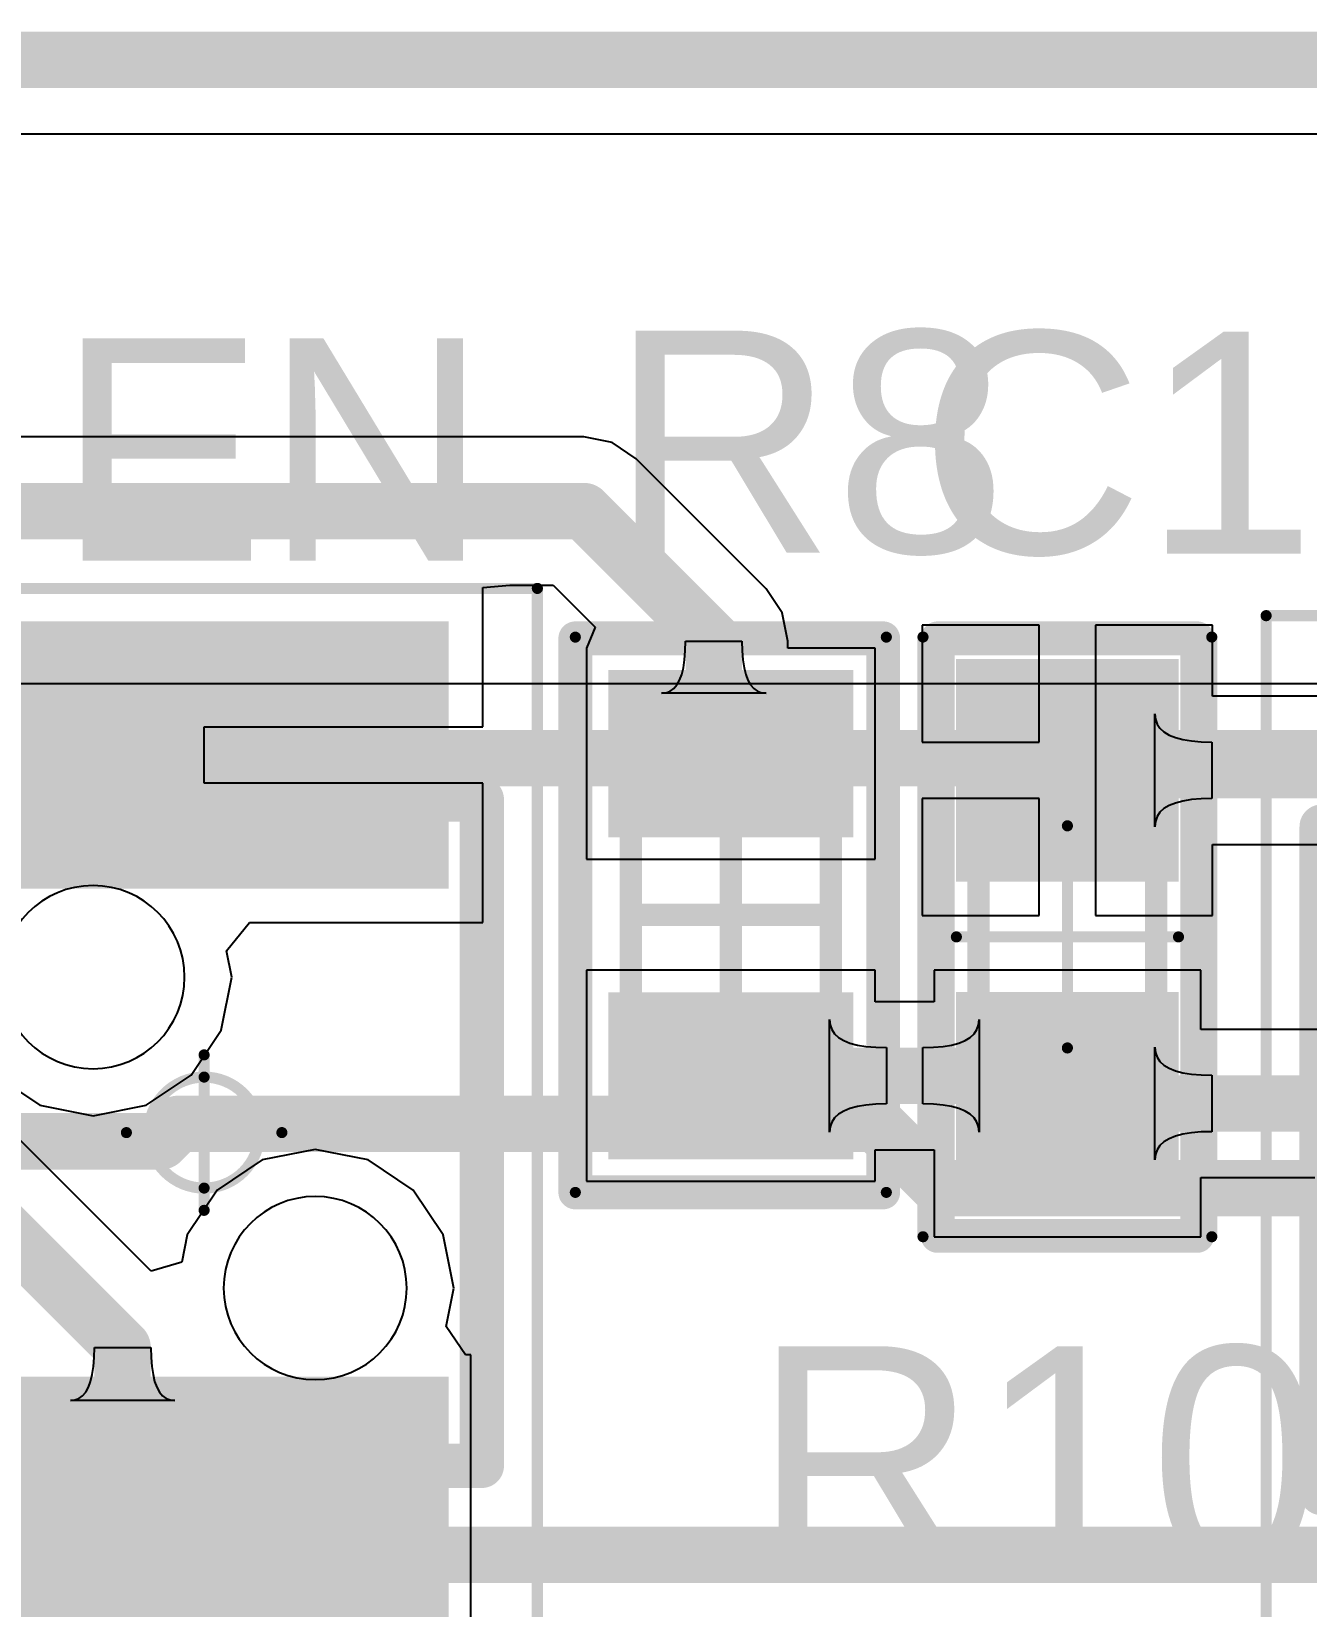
# Model space of a CAD drawing. Header units: inches. Extents: x 1.37 to 4.6, y 1.74 to 5.29.
# Drawn here: x 3.7621 to 3.9881, y 4.7708 to 5.05 of the extents above; entities that cross this region are included whole.
import ezdxf

# ---------------------------------------------------------------- set-up
doc = ezdxf.new("R2010")
doc.units = ezdxf.units.IN
doc.header["$MEASUREMENT"] = 0
for name, color, linetype in [('BottomLayer', 5, 'Continuous'), ('KeepOutLayer', 6, 'Continuous'), ('Mechanical13', 56, 'Continuous'), ('Mechanical15', 56, 'Continuous'), ('TopLayer', 1, 'Continuous'), ('TopOverlay', 2, 'Continuous'), ('TopPaste', 8, 'Continuous'), ('TopSolder', 216, 'Continuous')]:
    doc.layers.add(name, color=color, linetype=linetype)
doc.styles.add('Arial', font='', dxfattribs={"height": 0.2})
doc.styles.get('Arial').set_extended_font_data('Arial')

# ---------------------------------------------------------------- blocks, each defined once
blk = doc.blocks.new('_________0603_110')
at = {"layer": 'TopLayer'}
for points in [[(-0.03937, -0.01772), (-0.03937, 0.01772), (-0.01772, 0.01772), (-0.01772, -0.01772)], [(0.01772, -0.01772), (0.01772, 0.01772), (0.03937, 0.01772), (0.03937, -0.01772)]]:
    blk.add_hatch(color=1, dxfattribs=at).paths.add_polyline_path(points)
at = {"layer": 'TopPaste'}
for points in [[(-0.03937, -0.01772), (-0.03937, 0.01772), (-0.01772, 0.01772), (-0.01772, -0.01772)], [(0.01772, -0.01772), (0.01772, 0.01772), (0.03937, 0.01772), (0.03937, -0.01772)]]:
    blk.add_hatch(color=8, dxfattribs=at).paths.add_polyline_path(points)
at = {"layer": 'TopSolder'}
for points in [[(-0.04337, -0.02172), (-0.04337, 0.02172), (-0.01372, 0.02172), (-0.01372, -0.02172)], [(0.01372, -0.02172), (0.01372, 0.02172), (0.04337, 0.02172), (0.04337, -0.02172)]]:
    blk.add_hatch(color=216, dxfattribs=at).paths.add_polyline_path(points)
at = {"layer": 'Mechanical13', "const_width": 0.00394}
for points in [[(-0.0315, 0.01772), (-0.0315, -0.01772)], [(-0.0315, 0.01772), (0.0315, 0.01772)], [(0.0315, 0.01772), (0.0315, -0.01772)], [(-0.0315, -0.01772), (0.0315, -0.01772)]]:
    blk.add_lwpolyline(points, dxfattribs=at)
at = {"layer": 'Mechanical13', "const_width": 0.00197}
for points in [[(-0.03248, 0.01772, 1), (-0.03051, 0.01772, 1)], [(-0.03248, 0.01772, 1), (-0.03051, 0.01772, 1)], [(0.03051, 0.01772, 1), (0.03248, 0.01772, 1)], [(0.03051, 0.01772, 1), (0.03248, 0.01772, 1)], [(-0.03248, -0.01772, 1), (-0.03051, -0.01772, 1)], [(-0.03248, -0.01772, 1), (-0.03051, -0.01772, 1)], [(0.03051, -0.01772, 1), (0.03248, -0.01772, 1)], [(0.03051, -0.01772, 1), (0.03248, -0.01772, 1)]]:
    blk.add_lwpolyline(points, format="xyb", close=True, dxfattribs=at)
at = {"layer": 'Mechanical15'}
for points, const_width in [([(-0.04921, 0.02756), (-0.04921, -0.02756)], 0.00197), ([(-0.04921, 0.02756), (0.04921, 0.02756)], 0.00197), ([(0.04921, 0.02756), (0.04921, -0.02756)], 0.00197), ([(0, 0.01772), (0, -0.01772)], 0.00394), ([(-0.01772, 0), (0.01772, 0)], 0.00394), ([(-0.04921, -0.02756), (0.04921, -0.02756)], 0.00197)]:
    blk.add_lwpolyline(points, dxfattribs=dict(at, const_width=const_width))
for points, const_width in [([(-0.0497, 0.02756, 1), (-0.04872, 0.02756, 1)], 0.000984), ([(-0.0497, 0.02756, 1), (-0.04872, 0.02756, 1)], 0.000984), ([(0.04872, 0.02756, 1), (0.0497, 0.02756, 1)], 0.000984), ([(0.04872, 0.02756, 1), (0.0497, 0.02756, 1)], 0.000984), ([(-0.00098, 0.01772, 1), (0.00098, 0.01772, 1)], 0.00197), ([(-0.0187, 0, 1), (-0.01673, 0, 1)], 0.00197), ([(0.01673, 0, 1), (0.0187, 0, 1)], 0.00197), ([(-0.00098, -0.01772, 1), (0.00098, -0.01772, 1)], 0.00197), ([(-0.0497, -0.02756, 1), (-0.04872, -0.02756, 1)], 0.000984), ([(-0.0497, -0.02756, 1), (-0.04872, -0.02756, 1)], 0.000984), ([(0.04872, -0.02756, 1), (0.0497, -0.02756, 1)], 0.000984), ([(0.04872, -0.02756, 1), (0.0497, -0.02756, 1)], 0.000984)]:
    blk.add_lwpolyline(points, format="xyb", close=True, dxfattribs=dict(at, const_width=const_width))
at = {"layer": 'TopOverlay', "const_width": 0.006}
for points in [[(-0.04921, 0.02756), (-0.04921, -0.027)], [(-0.04921, 0.02756), (0.049, 0.02756)], [(0.049, 0.02756), (0.049, -0.027)], [(-0.04921, -0.027), (0.049, -0.027)]]:
    blk.add_lwpolyline(points, dxfattribs=at)
at = {"layer": 'TopOverlay', "const_width": 0.003}
for points in [[(-0.05071, 0.02756, 1), (-0.04771, 0.02756, 1)], [(-0.05071, 0.02756, 1), (-0.04771, 0.02756, 1)], [(0.0475, 0.02756, 1), (0.0505, 0.02756, 1)], [(0.0475, 0.02756, 1), (0.0505, 0.02756, 1)], [(-0.05071, -0.027, 1), (-0.04771, -0.027, 1)], [(-0.05071, -0.027, 1), (-0.04771, -0.027, 1)], [(0.0475, -0.027, 1), (0.0505, -0.027, 1)], [(0.0475, -0.027, 1), (0.0505, -0.027, 1)]]:
    blk.add_lwpolyline(points, format="xyb", close=True, dxfattribs=at)
blk = doc.blocks.new('CAP_0603_172')
at = {"layer": 'TopLayer'}
for points in [[(-0.04728, 0.01875), (-0.01578, 0.01875), (-0.01578, -0.01275), (-0.04728, -0.01275)], [(0.01178, 0.01875), (0.04328, 0.01875), (0.04328, -0.01275), (0.01178, -0.01275)]]:
    blk.add_hatch(color=1, dxfattribs=at).paths.add_polyline_path(points)
at = {"layer": 'TopPaste'}
for points in [[(-0.04728, 0.01875), (-0.01578, 0.01875), (-0.01578, -0.01275), (-0.04728, -0.01275)], [(0.01178, 0.01875), (0.04328, 0.01875), (0.04328, -0.01275), (0.01178, -0.01275)]]:
    blk.add_hatch(color=8, dxfattribs=at).paths.add_polyline_path(points)
at = {"layer": 'TopSolder'}
for points in [[(-0.05128, 0.02275), (-0.01178, 0.02275), (-0.01178, -0.01675), (-0.05128, -0.01675)], [(0.00778, 0.02275), (0.04728, 0.02275), (0.04728, -0.01675), (0.00778, -0.01675)]]:
    blk.add_hatch(color=216, dxfattribs=at).paths.add_polyline_path(points)
at = {"layer": 'Mechanical13', "const_width": 0.00394}
for points in [[(-0.0335, -0.01275), (-0.0335, 0.01875)], [(0.0295, 0.01875), (-0.0335, 0.01875)], [(0.0295, -0.01275), (0.0295, 0.01875)], [(0.0295, -0.01275), (-0.0335, -0.01275)]]:
    blk.add_lwpolyline(points, dxfattribs=at)
at = {"layer": 'Mechanical13', "const_width": 0.00197}
for points in [[(-0.03448, 0.01875, 1), (-0.03251, 0.01875, 1)], [(-0.03448, 0.01875, 1), (-0.03251, 0.01875, 1)], [(0.02851, 0.01875, 1), (0.03048, 0.01875, 1)], [(0.02851, 0.01875, 1), (0.03048, 0.01875, 1)], [(-0.03448, -0.01275, 1), (-0.03251, -0.01275, 1)], [(-0.03448, -0.01275, 1), (-0.03251, -0.01275, 1)], [(0.02851, -0.01275, 1), (0.03048, -0.01275, 1)], [(0.02851, -0.01275, 1), (0.03048, -0.01275, 1)]]:
    blk.add_lwpolyline(points, format="xyb", close=True, dxfattribs=at)
at = {"layer": 'Mechanical15', "const_width": 0.00197}
for points in [[(-0.05515, -0.02259), (-0.05515, 0.02859)], [(0.05115, 0.02859), (-0.05515, 0.02859)], [(0.05115, -0.02259), (0.05115, 0.02859)], [(-0.002, -0.01668), (-0.002, 0.02269)], [(0.01768, 0.003), (-0.02168, 0.003)], [(0.05115, -0.02259), (-0.05515, -0.02259)]]:
    blk.add_lwpolyline(points, dxfattribs=at)
at = {"layer": 'Mechanical15', "const_width": 0.000984}
for points in [[(-0.05564, 0.02859, 1), (-0.05466, 0.02859, 1)], [(-0.05564, 0.02859, 1), (-0.05466, 0.02859, 1)], [(0.05066, 0.02859, 1), (0.05164, 0.02859, 1)], [(0.05066, 0.02859, 1), (0.05164, 0.02859, 1)], [(-0.00249, 0.02269, 1), (-0.00151, 0.02269, 1)], [(-0.02218, 0.003, 1), (-0.02119, 0.003, 1)], [(0.01719, 0.003, 1), (0.01818, 0.003, 1)], [(-0.00249, -0.01668, 1), (-0.00151, -0.01668, 1)], [(-0.05564, -0.02259, 1), (-0.05466, -0.02259, 1)], [(-0.05564, -0.02259, 1), (-0.05466, -0.02259, 1)], [(0.05066, -0.02259, 1), (0.05164, -0.02259, 1)], [(0.05066, -0.02259, 1), (0.05164, -0.02259, 1)]]:
    blk.add_lwpolyline(points, format="xyb", close=True, dxfattribs=at)
at = {"layer": 'TopOverlay', "const_width": 0.006}
for points in [[(-0.05492, -0.02), (-0.05492, 0.026)], [(-0.048, 0.026), (-0.05492, 0.026)], [(0.051, 0.026), (-0.048, 0.026)], [(0.051, -0.02), (0.051, 0.026)], [(0.051, -0.02), (-0.05492, -0.02)]]:
    blk.add_lwpolyline(points, dxfattribs=at)
at = {"layer": 'TopOverlay', "const_width": 0.003}
for points in [[(-0.05642, 0.026, 1), (-0.05342, 0.026, 1)], [(-0.05642, 0.026, 1), (-0.05342, 0.026, 1)], [(-0.0495, 0.026, 1), (-0.0465, 0.026, 1)], [(-0.0495, 0.026, 1), (-0.0465, 0.026, 1)], [(0.0495, 0.026, 1), (0.0525, 0.026, 1)], [(0.0495, 0.026, 1), (0.0525, 0.026, 1)], [(-0.05642, -0.02, 1), (-0.05342, -0.02, 1)], [(-0.05642, -0.02, 1), (-0.05342, -0.02, 1)], [(0.0495, -0.02, 1), (0.0525, -0.02, 1)], [(0.0495, -0.02, 1), (0.0525, -0.02, 1)]]:
    blk.add_lwpolyline(points, format="xyb", close=True, dxfattribs=at)
blk = doc.blocks.new('SODFL4025X160N_186')
at = {"layer": 'TopLayer'}
for points in [[(-0.08661, 0.03937), (-0.04724, 0.03937), (-0.04724, -0.03937), (-0.08661, -0.03937)], [(0.04724, 0.03937), (0.08661, 0.03937), (0.08661, -0.03937), (0.04724, -0.03937)]]:
    blk.add_hatch(color=1, dxfattribs=at).paths.add_polyline_path(points)
at = {"layer": 'TopPaste'}
for points in [[(-0.08268, 0.03543), (-0.05118, 0.03543), (-0.05118, -0.03543), (-0.08268, -0.03543)], [(0.05118, 0.03543), (0.08268, 0.03543), (0.08268, -0.03543), (0.05118, -0.03543)]]:
    blk.add_hatch(color=8, dxfattribs=at).paths.add_polyline_path(points)
at = {"layer": 'TopSolder'}
for points in [[(-0.09061, 0.04337), (-0.04324, 0.04337), (-0.04324, -0.04337), (-0.09061, -0.04337)], [(0.04324, 0.04337), (0.09061, 0.04337), (0.09061, -0.04337), (0.04324, -0.04337)]]:
    blk.add_hatch(color=216, dxfattribs=at).paths.add_polyline_path(points)
at = {"layer": 'KeepOutLayer'}
for points in [[(0.04379, 0.01969, 1), (0.01133, 0.01969, 1)], [(0.01133, 0.01969, 1), (0.01133, 0.01969, 1)], [(0.04379, 0.01969, 1), (0.04379, 0.01969, 1)], [(-0.01133, -0.01969, 1), (-0.04379, -0.01969, 1)], [(-0.04379, -0.01969, 1), (-0.04379, -0.01969, 1)], [(-0.01133, -0.01969, 1), (-0.01133, -0.01969, 1)]]:
    blk.add_lwpolyline(points, format="xyb", close=True, dxfattribs=at)
at = {"layer": 'Mechanical13', "const_width": 0.00787}
for points in [[(-0.05906, 0.04921), (0.05906, 0.04921)], [(-0.05906, 0.04921), (-0.05906, -0.04921)], [(0.05906, 0.04921), (0.05906, -0.04921)], [(-0.05906, -0.04921), (0.05906, -0.04921)]]:
    blk.add_lwpolyline(points, dxfattribs=at)
at = {"layer": 'Mechanical13', "const_width": 0.00394}
for points in [[(-0.06102, 0.04921, 1), (-0.05709, 0.04921, 1)], [(-0.06102, 0.04921, 1), (-0.05709, 0.04921, 1)], [(0.05709, 0.04921, 1), (0.06102, 0.04921, 1)], [(0.05709, 0.04921, 1), (0.06102, 0.04921, 1)], [(-0.06102, -0.04921, 1), (-0.05709, -0.04921, 1)], [(-0.06102, -0.04921, 1), (-0.05709, -0.04921, 1)], [(0.05709, -0.04921, 1), (0.06102, -0.04921, 1)], [(0.05709, -0.04921, 1), (0.06102, -0.04921, 1)]]:
    blk.add_lwpolyline(points, format="xyb", close=True, dxfattribs=at)
at = {"layer": 'Mechanical15', "const_width": 0.00197}
for points in [[(-0.09646, 0.05906), (0.09646, 0.05906)], [(-0.09646, 0.05906), (-0.09646, -0.05906)], [(0.09646, 0.05906), (0.09646, -0.05906)], [(0, 0.01378), (0, -0.01378)], [(-0.01378, 0), (0.01378, 0)], [(-0.09646, -0.05906), (0.09646, -0.05906)]]:
    blk.add_lwpolyline(points, dxfattribs=at)
at = {"layer": 'Mechanical15'}
for points, const_width in [([(-0.09695, 0.05906, 1), (-0.09596, 0.05906, 1)], 0.000984), ([(-0.09695, 0.05906, 1), (-0.09596, 0.05906, 1)], 0.000984), ([(0.09596, 0.05906, 1), (0.09695, 0.05906, 1)], 0.000984), ([(0.09596, 0.05906, 1), (0.09695, 0.05906, 1)], 0.000984), ([(-0.00049, 0.01378, 1), (0.00049, 0.01378, 1)], 0.000984), ([(0.00984, 0, 1), (-0.00984, 0, 1)], 0.00197), ([(-0.01427, 0, 1), (-0.01329, 0, 1)], 0.000984), ([(-0.01033, 0, 1), (-0.00935, 0, 1)], 0.000984), ([(0.00935, 0, 1), (0.01033, 0, 1)], 0.000984), ([(0.01329, 0, 1), (0.01427, 0, 1)], 0.000984), ([(-0.00049, -0.01378, 1), (0.00049, -0.01378, 1)], 0.000984), ([(-0.09695, -0.05906, 1), (-0.09596, -0.05906, 1)], 0.000984), ([(-0.09695, -0.05906, 1), (-0.09596, -0.05906, 1)], 0.000984), ([(0.09596, -0.05906, 1), (0.09695, -0.05906, 1)], 0.000984), ([(0.09596, -0.05906, 1), (0.09695, -0.05906, 1)], 0.000984)]:
    blk.add_lwpolyline(points, format="xyb", close=True, dxfattribs=dict(at, const_width=const_width))
at = {"layer": 'TopOverlay', "const_width": 0.00787}
for points in [[(-0.05906, 0.04921), (0.05906, 0.04921)], [(-0.05906, 0.04921), (-0.05906, 0.04331)], [(0.05906, 0.04921), (0.05906, 0.04331)], [(-0.05906, -0.04331), (-0.05906, -0.04921)], [(0.05906, -0.04331), (0.05906, -0.04921)], [(-0.05906, -0.04921), (0.05906, -0.04921)]]:
    blk.add_lwpolyline(points, dxfattribs=at)
at = {"layer": 'TopOverlay', "const_width": 0.00394}
for points in [[(-0.06102, 0.04921, 1), (-0.05709, 0.04921, 1)], [(-0.06102, 0.04921, 1), (-0.05709, 0.04921, 1)], [(0.05709, 0.04921, 1), (0.06102, 0.04921, 1)], [(0.05709, 0.04921, 1), (0.06102, 0.04921, 1)], [(-0.06102, 0.04331, 1), (-0.05709, 0.04331, 1)], [(0.05709, 0.04331, 1), (0.06102, 0.04331, 1)], [(-0.06102, -0.04331, 1), (-0.05709, -0.04331, 1)], [(0.05709, -0.04331, 1), (0.06102, -0.04331, 1)], [(-0.06102, -0.04921, 1), (-0.05709, -0.04921, 1)], [(-0.06102, -0.04921, 1), (-0.05709, -0.04921, 1)], [(0.05709, -0.04921, 1), (0.06102, -0.04921, 1)], [(0.05709, -0.04921, 1), (0.06102, -0.04921, 1)]]:
    blk.add_lwpolyline(points, format="xyb", close=True, dxfattribs=at)
at = {"layer": 'TopPaste', "const_width": 0.00394}
for points in [[(-0.08268, 0.0315, -0.414214), (-0.07874, 0.03543)], [(-0.05512, 0.03543, -0.414214), (-0.05118, 0.0315)], [(0.05118, 0.0315, -0.414214), (0.05512, 0.03543)], [(0.07874, 0.03543, -0.414214), (0.08268, 0.0315)], [(-0.07874, -0.03543, -0.414214), (-0.08268, -0.0315)], [(-0.05118, -0.0315, -0.414214), (-0.05512, -0.03543)], [(0.05512, -0.03543, -0.414214), (0.05118, -0.0315)], [(0.08268, -0.0315, -0.414214), (0.07874, -0.03543)]]:
    blk.add_lwpolyline(points, format="xyb", dxfattribs=at)
for points in [[(-0.07874, 0.03543), (-0.05512, 0.03543)], [(0.05512, 0.03543), (0.07874, 0.03543)], [(-0.08268, 0.0315), (-0.08268, -0.0315)], [(-0.05118, 0.0315), (-0.05118, -0.0315)], [(0.05118, 0.0315), (0.05118, -0.0315)], [(0.08268, 0.0315), (0.08268, -0.0315)], [(-0.07874, -0.03543), (-0.05512, -0.03543)], [(0.05512, -0.03543), (0.07874, -0.03543)]]:
    blk.add_lwpolyline(points, dxfattribs=at)
at = {"layer": 'TopPaste', "const_width": 0.00197}
for points in [[(-0.07972, 0.03543, 1), (-0.07776, 0.03543, 1)], [(-0.07972, 0.03543, 1), (-0.07776, 0.03543, 1)], [(-0.0561, 0.03543, 1), (-0.05413, 0.03543, 1)], [(-0.0561, 0.03543, 1), (-0.05413, 0.03543, 1)], [(0.05413, 0.03543, 1), (0.0561, 0.03543, 1)], [(0.05413, 0.03543, 1), (0.0561, 0.03543, 1)], [(0.07776, 0.03543, 1), (0.07972, 0.03543, 1)], [(0.07776, 0.03543, 1), (0.07972, 0.03543, 1)], [(-0.08366, 0.0315, 1), (-0.08169, 0.0315, 1)], [(-0.08366, 0.0315, 1), (-0.08169, 0.0315, 1)], [(-0.05217, 0.0315, 1), (-0.0502, 0.0315, 1)], [(-0.05217, 0.0315, 1), (-0.0502, 0.0315, 1)], [(0.0502, 0.0315, 1), (0.05217, 0.0315, 1)], [(0.0502, 0.0315, 1), (0.05217, 0.0315, 1)], [(0.08169, 0.0315, 1), (0.08366, 0.0315, 1)], [(0.08169, 0.0315, 1), (0.08366, 0.0315, 1)], [(-0.08366, -0.0315, 1), (-0.08169, -0.0315, 1)], [(-0.08366, -0.0315, 1), (-0.08169, -0.0315, 1)], [(-0.05217, -0.0315, 1), (-0.0502, -0.0315, 1)], [(-0.05217, -0.0315, 1), (-0.0502, -0.0315, 1)], [(0.0502, -0.0315, 1), (0.05217, -0.0315, 1)], [(0.0502, -0.0315, 1), (0.05217, -0.0315, 1)], [(0.08169, -0.0315, 1), (0.08366, -0.0315, 1)], [(0.08169, -0.0315, 1), (0.08366, -0.0315, 1)], [(-0.07972, -0.03543, 1), (-0.07776, -0.03543, 1)], [(-0.07972, -0.03543, 1), (-0.07776, -0.03543, 1)], [(-0.0561, -0.03543, 1), (-0.05413, -0.03543, 1)], [(-0.0561, -0.03543, 1), (-0.05413, -0.03543, 1)], [(0.05413, -0.03543, 1), (0.0561, -0.03543, 1)], [(0.05413, -0.03543, 1), (0.0561, -0.03543, 1)], [(0.07776, -0.03543, 1), (0.07972, -0.03543, 1)], [(0.07776, -0.03543, 1), (0.07972, -0.03543, 1)]]:
    blk.add_lwpolyline(points, format="xyb", close=True, dxfattribs=at)
at = {"layer": 'TopOverlay', "style": 'Arial'}
blk.add_text('BOOT', height=0.03937, rotation=-90, dxfattribs=at).set_placement((0.10392, 0.05157))
blk = doc.blocks.new('SODFL4025X160N_187')
at = {"layer": 'TopLayer'}
for points in [[(-0.08661, 0.03937), (-0.04724, 0.03937), (-0.04724, -0.03937), (-0.08661, -0.03937)], [(0.04724, 0.03937), (0.08661, 0.03937), (0.08661, -0.03937), (0.04724, -0.03937)]]:
    blk.add_hatch(color=1, dxfattribs=at).paths.add_polyline_path(points)
at = {"layer": 'TopPaste'}
for points in [[(-0.08268, 0.03543), (-0.05118, 0.03543), (-0.05118, -0.03543), (-0.08268, -0.03543)], [(0.05118, 0.03543), (0.08268, 0.03543), (0.08268, -0.03543), (0.05118, -0.03543)]]:
    blk.add_hatch(color=8, dxfattribs=at).paths.add_polyline_path(points)
at = {"layer": 'TopSolder'}
for points in [[(-0.09061, 0.04337), (-0.04324, 0.04337), (-0.04324, -0.04337), (-0.09061, -0.04337)], [(0.04324, 0.04337), (0.09061, 0.04337), (0.09061, -0.04337), (0.04324, -0.04337)]]:
    blk.add_hatch(color=216, dxfattribs=at).paths.add_polyline_path(points)
at = {"layer": 'KeepOutLayer'}
for points in [[(0.04379, 0.01969, 1), (0.01133, 0.01969, 1)], [(0.01133, 0.01969, 1), (0.01133, 0.01969, 1)], [(0.04379, 0.01969, 1), (0.04379, 0.01969, 1)], [(-0.01133, -0.01969, 1), (-0.04379, -0.01969, 1)], [(-0.04379, -0.01969, 1), (-0.04379, -0.01969, 1)], [(-0.01133, -0.01969, 1), (-0.01133, -0.01969, 1)]]:
    blk.add_lwpolyline(points, format="xyb", close=True, dxfattribs=at)
at = {"layer": 'Mechanical13', "const_width": 0.00787}
for points in [[(-0.05906, 0.04921), (0.05906, 0.04921)], [(-0.05906, 0.04921), (-0.05906, -0.04921)], [(0.05906, 0.04921), (0.05906, -0.04921)], [(-0.05906, -0.04921), (0.05906, -0.04921)]]:
    blk.add_lwpolyline(points, dxfattribs=at)
at = {"layer": 'Mechanical13', "const_width": 0.00394}
for points in [[(-0.06102, 0.04921, 1), (-0.05709, 0.04921, 1)], [(-0.06102, 0.04921, 1), (-0.05709, 0.04921, 1)], [(0.05709, 0.04921, 1), (0.06102, 0.04921, 1)], [(0.05709, 0.04921, 1), (0.06102, 0.04921, 1)], [(-0.06102, -0.04921, 1), (-0.05709, -0.04921, 1)], [(-0.06102, -0.04921, 1), (-0.05709, -0.04921, 1)], [(0.05709, -0.04921, 1), (0.06102, -0.04921, 1)], [(0.05709, -0.04921, 1), (0.06102, -0.04921, 1)]]:
    blk.add_lwpolyline(points, format="xyb", close=True, dxfattribs=at)
at = {"layer": 'Mechanical15', "const_width": 0.00197}
for points in [[(-0.09646, 0.05906), (0.09646, 0.05906)], [(-0.09646, 0.05906), (-0.09646, -0.05906)], [(0.09646, 0.05906), (0.09646, -0.05906)], [(0, 0.01378), (0, -0.01378)], [(-0.01378, 0), (0.01378, 0)], [(-0.09646, -0.05906), (0.09646, -0.05906)]]:
    blk.add_lwpolyline(points, dxfattribs=at)
at = {"layer": 'Mechanical15'}
for points, const_width in [([(-0.09695, 0.05906, 1), (-0.09596, 0.05906, 1)], 0.000984), ([(-0.09695, 0.05906, 1), (-0.09596, 0.05906, 1)], 0.000984), ([(0.09596, 0.05906, 1), (0.09695, 0.05906, 1)], 0.000984), ([(0.09596, 0.05906, 1), (0.09695, 0.05906, 1)], 0.000984), ([(-0.00049, 0.01378, 1), (0.00049, 0.01378, 1)], 0.000984), ([(0.00984, 0, 1), (-0.00984, 0, 1)], 0.00197), ([(-0.01427, 0, 1), (-0.01329, 0, 1)], 0.000984), ([(-0.01033, 0, 1), (-0.00935, 0, 1)], 0.000984), ([(0.00935, 0, 1), (0.01033, 0, 1)], 0.000984), ([(0.01329, 0, 1), (0.01427, 0, 1)], 0.000984), ([(-0.00049, -0.01378, 1), (0.00049, -0.01378, 1)], 0.000984), ([(-0.09695, -0.05906, 1), (-0.09596, -0.05906, 1)], 0.000984), ([(-0.09695, -0.05906, 1), (-0.09596, -0.05906, 1)], 0.000984), ([(0.09596, -0.05906, 1), (0.09695, -0.05906, 1)], 0.000984), ([(0.09596, -0.05906, 1), (0.09695, -0.05906, 1)], 0.000984)]:
    blk.add_lwpolyline(points, format="xyb", close=True, dxfattribs=dict(at, const_width=const_width))
at = {"layer": 'TopOverlay', "const_width": 0.00787}
for points in [[(-0.05906, 0.04921), (0.05906, 0.04921)], [(-0.05906, 0.04921), (-0.05906, 0.04331)], [(0.05906, 0.04921), (0.05906, 0.04331)], [(-0.05906, -0.04331), (-0.05906, -0.04921)], [(0.05906, -0.04331), (0.05906, -0.04921)], [(-0.05906, -0.04921), (0.05906, -0.04921)]]:
    blk.add_lwpolyline(points, dxfattribs=at)
at = {"layer": 'TopOverlay', "const_width": 0.00394}
for points in [[(-0.06102, 0.04921, 1), (-0.05709, 0.04921, 1)], [(-0.06102, 0.04921, 1), (-0.05709, 0.04921, 1)], [(0.05709, 0.04921, 1), (0.06102, 0.04921, 1)], [(0.05709, 0.04921, 1), (0.06102, 0.04921, 1)], [(-0.06102, 0.04331, 1), (-0.05709, 0.04331, 1)], [(0.05709, 0.04331, 1), (0.06102, 0.04331, 1)], [(-0.06102, -0.04331, 1), (-0.05709, -0.04331, 1)], [(0.05709, -0.04331, 1), (0.06102, -0.04331, 1)], [(-0.06102, -0.04921, 1), (-0.05709, -0.04921, 1)], [(-0.06102, -0.04921, 1), (-0.05709, -0.04921, 1)], [(0.05709, -0.04921, 1), (0.06102, -0.04921, 1)], [(0.05709, -0.04921, 1), (0.06102, -0.04921, 1)]]:
    blk.add_lwpolyline(points, format="xyb", close=True, dxfattribs=at)
at = {"layer": 'TopPaste', "const_width": 0.00394}
for points in [[(-0.08268, 0.0315, -0.414214), (-0.07874, 0.03543)], [(-0.05512, 0.03543, -0.414214), (-0.05118, 0.0315)], [(0.05118, 0.0315, -0.414214), (0.05512, 0.03543)], [(0.07874, 0.03543, -0.414214), (0.08268, 0.0315)], [(-0.07874, -0.03543, -0.414214), (-0.08268, -0.0315)], [(-0.05118, -0.0315, -0.414214), (-0.05512, -0.03543)], [(0.05512, -0.03543, -0.414214), (0.05118, -0.0315)], [(0.08268, -0.0315, -0.414214), (0.07874, -0.03543)]]:
    blk.add_lwpolyline(points, format="xyb", dxfattribs=at)
for points in [[(-0.07874, 0.03543), (-0.05512, 0.03543)], [(0.05512, 0.03543), (0.07874, 0.03543)], [(-0.08268, 0.0315), (-0.08268, -0.0315)], [(-0.05118, 0.0315), (-0.05118, -0.0315)], [(0.05118, 0.0315), (0.05118, -0.0315)], [(0.08268, 0.0315), (0.08268, -0.0315)], [(-0.07874, -0.03543), (-0.05512, -0.03543)], [(0.05512, -0.03543), (0.07874, -0.03543)]]:
    blk.add_lwpolyline(points, dxfattribs=at)
at = {"layer": 'TopPaste', "const_width": 0.00197}
for points in [[(-0.07972, 0.03543, 1), (-0.07776, 0.03543, 1)], [(-0.07972, 0.03543, 1), (-0.07776, 0.03543, 1)], [(-0.0561, 0.03543, 1), (-0.05413, 0.03543, 1)], [(-0.0561, 0.03543, 1), (-0.05413, 0.03543, 1)], [(0.05413, 0.03543, 1), (0.0561, 0.03543, 1)], [(0.05413, 0.03543, 1), (0.0561, 0.03543, 1)], [(0.07776, 0.03543, 1), (0.07972, 0.03543, 1)], [(0.07776, 0.03543, 1), (0.07972, 0.03543, 1)], [(-0.08366, 0.0315, 1), (-0.08169, 0.0315, 1)], [(-0.08366, 0.0315, 1), (-0.08169, 0.0315, 1)], [(-0.05217, 0.0315, 1), (-0.0502, 0.0315, 1)], [(-0.05217, 0.0315, 1), (-0.0502, 0.0315, 1)], [(0.0502, 0.0315, 1), (0.05217, 0.0315, 1)], [(0.0502, 0.0315, 1), (0.05217, 0.0315, 1)], [(0.08169, 0.0315, 1), (0.08366, 0.0315, 1)], [(0.08169, 0.0315, 1), (0.08366, 0.0315, 1)], [(-0.08366, -0.0315, 1), (-0.08169, -0.0315, 1)], [(-0.08366, -0.0315, 1), (-0.08169, -0.0315, 1)], [(-0.05217, -0.0315, 1), (-0.0502, -0.0315, 1)], [(-0.05217, -0.0315, 1), (-0.0502, -0.0315, 1)], [(0.0502, -0.0315, 1), (0.05217, -0.0315, 1)], [(0.0502, -0.0315, 1), (0.05217, -0.0315, 1)], [(0.08169, -0.0315, 1), (0.08366, -0.0315, 1)], [(0.08169, -0.0315, 1), (0.08366, -0.0315, 1)], [(-0.07972, -0.03543, 1), (-0.07776, -0.03543, 1)], [(-0.07972, -0.03543, 1), (-0.07776, -0.03543, 1)], [(-0.0561, -0.03543, 1), (-0.05413, -0.03543, 1)], [(-0.0561, -0.03543, 1), (-0.05413, -0.03543, 1)], [(0.05413, -0.03543, 1), (0.0561, -0.03543, 1)], [(0.05413, -0.03543, 1), (0.0561, -0.03543, 1)], [(0.07776, -0.03543, 1), (0.07972, -0.03543, 1)], [(0.07776, -0.03543, 1), (0.07972, -0.03543, 1)]]:
    blk.add_lwpolyline(points, format="xyb", close=True, dxfattribs=at)
at = {"layer": 'TopOverlay', "style": 'Arial'}
blk.add_text('EN', height=0.03937, rotation=-90, dxfattribs=at).set_placement((0.10139, 0.026))

msp = doc.modelspace()

# ---------------------------------------------------------------- linework, layer by layer
at = {"layer": 'BottomLayer'}
for p, q in [((1.97578, 5.03187), (4.49687, 5.03187)), ((4.11292, 4.93435), (3.72422, 4.93435))]:
    msp.add_line(p, q, dxfattribs=at)
at = {"layer": 'BottomLayer', "const_width": 0.01}
for points in [[(3.71878, 4.92122), (4.44878, 4.92122)], [(3.78509, 4.85328), (3.78818, 4.85638)], [(3.78818, 4.85638), (3.91185, 4.85638)], [(3.91185, 4.85638), (3.92323, 4.845)], [(3.65607, 4.85328), (3.78509, 4.85328)], [(3.92323, 4.845), (4.04, 4.845)], [(3.69426, 4.78), (4.1115, 4.78)]]:
    msp.add_lwpolyline(points, dxfattribs=at)
at = {"layer": 'BottomLayer', "const_width": 0.005}
for points in [[(3.78568, 4.85638, 1), (3.79068, 4.85638, 1)], [(3.78568, 4.85638, 1), (3.79068, 4.85638, 1)], [(3.90935, 4.85638, 1), (3.91435, 4.85638, 1)], [(3.90935, 4.85638, 1), (3.91435, 4.85638, 1)], [(3.78259, 4.85328, 1), (3.78759, 4.85328, 1)], [(3.78259, 4.85328, 1), (3.78759, 4.85328, 1)], [(3.92073, 4.845, 1), (3.92573, 4.845, 1)], [(3.92073, 4.845, 1), (3.92573, 4.845, 1)]]:
    msp.add_lwpolyline(points, format="xyb", close=True, dxfattribs=at)
at = {"layer": 'KeepOutLayer', "const_width": 0.01}
msp.add_lwpolyline([(1.38, 5.045), (4.51, 5.045)], dxfattribs=at)
at = {"layer": 'TopLayer'}
for p, q in [((2.90822, 5.03187), (4.49687, 5.03187)), ((3.86, 4.97813), (3.60544, 4.97813)), ((3.86502, 4.97713), (3.86, 4.97813)), ((3.86928, 4.97428), (3.86502, 4.97713)), ((3.89233, 4.95124), (3.86928, 4.97428)), ((3.84209, 4.95144), (3.84691, 4.95187)), ((3.84209, 4.92676), (3.84209, 4.95144)), ((3.84691, 4.95187), (3.85456, 4.95187)), ((3.85456, 4.95187), (3.86202, 4.94441)), ((3.89517, 4.94698), (3.89233, 4.95124)), ((3.89617, 4.94196), (3.89517, 4.94698)), ((3.86202, 4.94441), (3.86048, 4.94069)), ((3.94072, 4.94479), (3.91997, 4.94479)), ((3.91997, 4.94479), (3.91997, 4.92405)), ((3.94072, 4.92405), (3.94072, 4.94479)), ((3.97146, 4.94479), (3.95072, 4.94479)), ((3.95072, 4.94479), (3.95072, 4.91905)), ((3.97146, 4.93217), (3.97146, 4.94479)), ((3.878, 4.9402), (3.87804, 4.94196)), ((3.87804, 4.94196), (3.88804, 4.94196)), ((3.88804, 4.94196), (3.88809, 4.9402)), ((3.89617, 4.94069), (3.89617, 4.94196)), ((3.86048, 4.94069), (3.86048, 4.94069)), ((3.86048, 4.94069), (3.86048, 4.90329)), ((3.87766, 4.93723), (3.87787, 4.93862)), ((3.87787, 4.93862), (3.878, 4.9402)), ((3.88809, 4.9402), (3.88821, 4.93862)), ((3.88821, 4.93862), (3.88843, 4.93723)), ((3.91166, 4.94069), (3.89617, 4.94069)), ((3.91166, 4.90329), (3.91166, 4.94069)), ((3.87698, 4.93501), (3.87736, 4.93603)), ((3.87736, 4.93603), (3.87766, 4.93723)), ((3.88843, 4.93723), (3.88873, 4.93603)), ((3.88873, 4.93603), (3.88911, 4.93501)), ((3.87459, 4.93279), (3.87532, 4.93306)), ((3.87532, 4.93306), (3.87596, 4.93353)), ((3.87596, 4.93353), (3.87651, 4.93418)), ((3.87651, 4.93418), (3.87698, 4.93501)), ((3.88911, 4.93501), (3.88958, 4.93418)), ((3.88958, 4.93418), (3.89013, 4.93353)), ((3.89013, 4.93353), (3.89077, 4.93306)), ((3.89077, 4.93306), (3.8915, 4.93279)), ((3.87378, 4.93269), (3.87459, 4.93279)), ((3.89231, 4.93269), (3.87378, 4.93269)), ((3.8915, 4.93279), (3.89231, 4.93269)), ((3.99063, 4.93217), (3.97146, 4.93217)), ((3.96122, 4.90905), (3.96122, 4.92905)), ((3.96122, 4.92905), (3.96132, 4.9281)), ((3.96132, 4.9281), (3.96163, 4.92725)), ((3.79272, 4.91676), (3.79272, 4.92676)), ((3.79272, 4.92676), (3.84209, 4.92676)), ((3.96163, 4.92725), (3.96213, 4.9265)), ((3.96213, 4.9265), (3.96284, 4.92585)), ((3.96284, 4.92585), (3.96375, 4.9253)), ((3.96375, 4.9253), (3.96487, 4.92485)), ((3.96487, 4.92485), (3.96618, 4.9245)), ((3.91997, 4.92405), (3.94072, 4.92405)), ((3.96618, 4.9245), (3.9677, 4.92425)), ((3.9677, 4.92425), (3.96942, 4.9241)), ((3.96942, 4.9241), (3.97134, 4.92405)), ((3.97134, 4.92405), (3.97134, 4.91405)), ((3.95072, 4.91905), (3.95072, 4.8933)), ((3.84209, 4.91676), (3.79272, 4.91676)), ((3.84209, 4.89207), (3.84209, 4.91676)), ((3.94072, 4.91405), (3.91997, 4.91405)), ((3.91997, 4.91405), (3.91997, 4.8933)), ((3.94072, 4.8933), (3.94072, 4.91405)), ((3.96618, 4.9136), (3.96487, 4.91325)), ((3.9677, 4.91385), (3.96618, 4.9136)), ((3.96942, 4.914), (3.9677, 4.91385)), ((3.97134, 4.91405), (3.96942, 4.914)), ((3.96163, 4.91085), (3.96132, 4.91)), ((3.96213, 4.9116), (3.96163, 4.91085)), ((3.96284, 4.91225), (3.96213, 4.9116)), ((3.96375, 4.9128), (3.96284, 4.91225)), ((3.96487, 4.91325), (3.96375, 4.9128)), ((3.96132, 4.91), (3.96122, 4.90905)), ((3.97146, 4.8933), (3.97146, 4.90592)), ((3.97146, 4.90592), (3.99063, 4.90592)), ((3.86048, 4.90329), (3.91166, 4.90329)), ((3.79668, 4.88707), (3.80078, 4.89207)), ((3.80078, 4.89207), (3.84209, 4.89207)), ((3.91997, 4.8933), (3.94072, 4.8933)), ((3.95072, 4.8933), (3.97146, 4.8933)), ((3.79761, 4.88239), (3.79668, 4.88707)), ((3.91166, 4.8836), (3.86048, 4.8836)), ((3.86048, 4.8836), (3.86048, 4.8462)), ((3.91166, 4.87803), (3.91166, 4.8836)), ((3.96934, 4.88361), (3.92209, 4.88361)), ((3.92209, 4.88361), (3.92209, 4.87803)), ((3.96934, 4.87312), (3.96934, 4.88361)), ((3.79574, 4.87298), (3.79761, 4.88239)), ((3.92209, 4.87803), (3.91166, 4.87803)), ((3.90355, 4.8549), (3.90355, 4.8749)), ((3.90355, 4.8749), (3.90365, 4.87395)), ((3.92999, 4.87395), (3.93009, 4.8749)), ((3.93009, 4.8749), (3.93009, 4.8549)), ((3.79041, 4.86501), (3.79574, 4.87298)), ((3.90365, 4.87395), (3.90395, 4.8731)), ((3.90395, 4.8731), (3.90446, 4.87235)), ((3.90446, 4.87235), (3.90517, 4.8717)), ((3.90517, 4.8717), (3.90608, 4.87115)), ((3.92759, 4.87115), (3.92849, 4.8717)), ((3.92849, 4.8717), (3.92919, 4.87235)), ((3.92919, 4.87235), (3.92969, 4.8731)), ((3.92969, 4.8731), (3.92999, 4.87395)), ((3.99152, 4.87312), (3.96934, 4.87312)), ((3.78332, 4.83025), (3.74429, 4.86927)), ((3.90608, 4.87115), (3.90719, 4.8707)), ((3.90719, 4.8707), (3.9085, 4.87035)), ((3.9085, 4.87035), (3.91002, 4.8701)), ((3.91002, 4.8701), (3.91174, 4.86995)), ((3.91174, 4.86995), (3.91367, 4.8699)), ((3.91367, 4.8699), (3.91367, 4.8599)), ((3.92009, 4.8699), (3.92199, 4.86995)), ((3.92009, 4.8599), (3.92009, 4.8699)), ((3.92199, 4.86995), (3.92369, 4.8701)), ((3.92369, 4.8701), (3.92519, 4.87035)), ((3.92519, 4.87035), (3.92649, 4.8707)), ((3.92649, 4.8707), (3.92759, 4.87115)), ((3.96122, 4.84999), (3.96122, 4.86999)), ((3.96122, 4.86999), (3.96132, 4.86904)), ((3.96132, 4.86904), (3.96163, 4.86819)), ((3.96163, 4.86819), (3.96213, 4.86744)), ((3.96213, 4.86744), (3.96284, 4.86679)), ((3.96284, 4.86679), (3.96375, 4.86624)), ((3.96375, 4.86624), (3.96487, 4.86579)), ((3.75565, 4.86501), (3.76362, 4.85968)), ((3.78244, 4.85968), (3.79041, 4.86501)), ((3.96487, 4.86579), (3.96618, 4.86544)), ((3.96618, 4.86544), (3.9677, 4.86519)), ((3.9677, 4.86519), (3.96942, 4.86504)), ((3.96942, 4.86504), (3.97134, 4.86499)), ((3.97134, 4.86499), (3.97134, 4.85499)), ((3.76362, 4.85968), (3.77303, 4.85781)), ((3.77303, 4.85781), (3.78244, 4.85968)), ((3.90517, 4.8581), (3.90446, 4.85745)), ((3.90608, 4.85865), (3.90517, 4.8581)), ((3.90719, 4.8591), (3.90608, 4.85865)), ((3.9085, 4.85945), (3.90719, 4.8591)), ((3.91002, 4.8597), (3.9085, 4.85945)), ((3.91174, 4.85985), (3.91002, 4.8597)), ((3.91367, 4.8599), (3.91174, 4.85985)), ((3.92199, 4.85985), (3.92009, 4.8599)), ((3.92369, 4.8597), (3.92199, 4.85985)), ((3.92519, 4.85945), (3.92369, 4.8597)), ((3.92649, 4.8591), (3.92519, 4.85945)), ((3.92759, 4.85865), (3.92649, 4.8591)), ((3.92849, 4.8581), (3.92759, 4.85865)), ((3.92919, 4.85745), (3.92849, 4.8581)), ((3.90365, 4.85585), (3.90355, 4.8549)), ((3.90395, 4.8567), (3.90365, 4.85585)), ((3.90446, 4.85745), (3.90395, 4.8567)), ((3.92969, 4.8567), (3.92919, 4.85745)), ((3.92999, 4.85585), (3.92969, 4.8567)), ((3.93009, 4.8549), (3.92999, 4.85585)), ((3.9677, 4.85479), (3.96618, 4.85454)), ((3.96942, 4.85494), (3.9677, 4.85479)), ((3.97134, 4.85499), (3.96942, 4.85494)), ((3.96213, 4.85254), (3.96163, 4.85179)), ((3.96284, 4.85319), (3.96213, 4.85254)), ((3.96375, 4.85374), (3.96284, 4.85319)), ((3.96487, 4.85419), (3.96375, 4.85374)), ((3.96618, 4.85454), (3.96487, 4.85419)), ((3.80299, 4.84998), (3.79502, 4.84465)), ((3.8124, 4.85185), (3.80299, 4.84998)), ((3.82181, 4.84998), (3.8124, 4.85185)), ((3.82978, 4.84465), (3.82181, 4.84998)), ((3.91166, 4.8462), (3.91166, 4.85177)), ((3.91166, 4.85177), (3.92209, 4.85177)), ((3.92209, 4.85177), (3.92209, 4.83637)), ((3.96132, 4.85094), (3.96122, 4.84999)), ((3.96163, 4.85179), (3.96132, 4.85094)), ((3.96934, 4.83637), (3.96934, 4.84687)), ((3.96934, 4.84687), (3.98957, 4.84687)), ((3.79502, 4.84465), (3.78969, 4.83668)), ((3.83511, 4.83668), (3.82978, 4.84465)), ((3.86048, 4.8462), (3.91166, 4.8462)), ((3.78969, 4.83668), (3.78874, 4.83189)), ((3.83698, 4.82727), (3.83511, 4.83668)), ((3.92209, 4.83637), (3.96934, 4.83637)), ((3.78874, 4.83189), (3.78332, 4.83025)), ((3.83562, 4.82046), (3.83698, 4.82727)), ((3.83906, 4.81546), (3.83562, 4.82046)), ((3.77323, 4.81495), (3.77327, 4.81673)), ((3.77327, 4.81673), (3.78327, 4.81673)), ((3.78327, 4.81673), (3.78331, 4.81495)), ((3.77289, 4.81194), (3.7731, 4.81335)), ((3.7731, 4.81335), (3.77323, 4.81495)), ((3.78331, 4.81495), (3.78344, 4.81335)), ((3.78344, 4.81335), (3.78366, 4.81194)), ((3.83996, 4.81546), (3.83906, 4.81546)), ((3.83996, 4.76034), (3.83996, 4.81546)), ((3.77221, 4.80969), (3.77259, 4.81072)), ((3.77259, 4.81072), (3.77289, 4.81194)), ((3.78366, 4.81194), (3.78395, 4.81072)), ((3.78395, 4.81072), (3.78434, 4.80969)), ((3.76901, 4.80735), (3.76982, 4.80744)), ((3.78753, 4.80735), (3.76901, 4.80735)), ((3.76982, 4.80744), (3.77054, 4.80772)), ((3.77054, 4.80772), (3.77118, 4.80819)), ((3.77118, 4.80819), (3.77174, 4.80885)), ((3.77174, 4.80885), (3.77221, 4.80969)), ((3.78434, 4.80969), (3.78481, 4.80885)), ((3.78481, 4.80885), (3.78536, 4.80819)), ((3.78536, 4.80819), (3.786, 4.80772)), ((3.786, 4.80772), (3.78672, 4.80744)), ((3.78672, 4.80744), (3.78753, 4.80735))]:
    msp.add_line(p, q, dxfattribs=at)
at = {"layer": 'TopLayer', "const_width": 0.01}
for points in [[(3.62772, 4.965), (3.86, 4.965)], [(3.86, 4.965), (3.88304, 4.94196)], [(3.88304, 4.92501), (3.88304, 4.94196)], [(3.88304, 4.92501), (3.88607, 4.92199)], [(3.79, 4.91905), (3.79272, 4.92176)], [(3.70072, 4.91905), (3.79, 4.91905)], [(3.94572, 4.91905), (4.03597, 4.91905)], [(3.88607, 4.8649), (3.94081, 4.8649)], [(3.94081, 4.8649), (3.94572, 4.85999)], [(3.73501, 4.85999), (3.77827, 4.81673)], [(3.94572, 4.85999), (3.99501, 4.85999)], [(3.77827, 4.80234), (3.77827, 4.81673)], [(3.77827, 4.80234), (3.79272, 4.7879)], [(3.785, 4.78019), (3.79272, 4.7879)], [(3.785, 4.74954), (3.785, 4.78019)]]:
    msp.add_lwpolyline(points, dxfattribs=at)
at = {"layer": 'TopLayer', "const_width": 0.005}
for points in [[(3.8575, 4.965, 1), (3.8625, 4.965, 1)], [(3.8575, 4.965, 1), (3.8625, 4.965, 1)], [(3.88054, 4.94196, 1), (3.88554, 4.94196, 1)], [(3.88054, 4.94196, 1), (3.88554, 4.94196, 1)], [(3.88054, 4.92501, 1), (3.88554, 4.92501, 1)], [(3.88054, 4.92501, 1), (3.88554, 4.92501, 1)], [(3.79022, 4.92176, 1), (3.79522, 4.92176, 1)], [(3.88357, 4.92199, 1), (3.88857, 4.92199, 1)], [(3.7875, 4.91905, 1), (3.7925, 4.91905, 1)], [(3.7875, 4.91905, 1), (3.7925, 4.91905, 1)], [(3.94322, 4.91905, 1), (3.94822, 4.91905, 1)], [(3.88357, 4.8649, 1), (3.88857, 4.8649, 1)], [(3.93831, 4.8649, 1), (3.94331, 4.8649, 1)], [(3.93831, 4.8649, 1), (3.94331, 4.8649, 1)], [(3.94322, 4.85999, 1), (3.94822, 4.85999, 1)], [(3.94322, 4.85999, 1), (3.94822, 4.85999, 1)], [(3.77577, 4.81673, 1), (3.78077, 4.81673, 1)], [(3.77577, 4.81673, 1), (3.78077, 4.81673, 1)], [(3.77577, 4.80234, 1), (3.78077, 4.80234, 1)], [(3.77577, 4.80234, 1), (3.78077, 4.80234, 1)], [(3.79022, 4.7879, 1), (3.79522, 4.7879, 1)], [(3.79022, 4.7879, 1), (3.79522, 4.7879, 1)], [(3.7825, 4.78019, 1), (3.7875, 4.78019, 1)], [(3.7825, 4.78019, 1), (3.7875, 4.78019, 1)]]:
    msp.add_lwpolyline(points, format="xyb", close=True, dxfattribs=at)

# ---------------------------------------------------------------- block references
for name, p, rotation in [('SODFL4025X160N_187', (3.79272, 4.85483), 90), ('SODFL4025X160N_186', (4.04, 4.85), 90), ('_________0603_110', (3.88607, 4.89344), 90), ('CAP_0603_172', (3.94272, 4.88752), 270)]:
    msp.add_blockref(name, p, dxfattribs=dict(rotation=rotation))

# ---------------------------------------------------------------- texts
at = {"layer": 'TopOverlay', "style": 'Arial'}
for s, p in [('R8', (3.86472, 4.9576)), ('C16', (3.91946, 4.95742)), ('EN', (3.76671, 4.95622)), ('R10', (3.89001, 4.7776))]:
    msp.add_text(s, height=0.03937, dxfattribs=at).set_placement(p)

doc.saveas('drawing.dxf')
